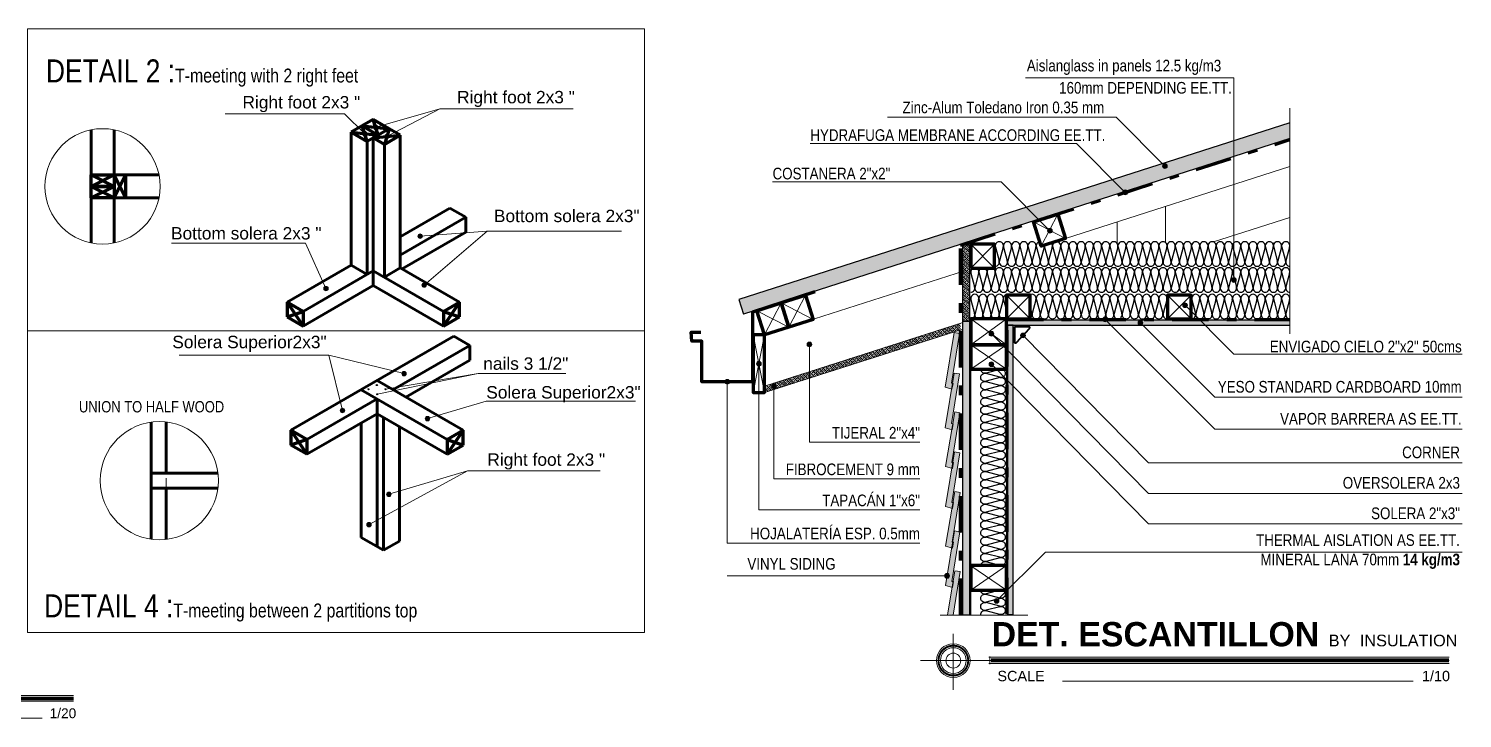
# Model space of a CAD drawing. Header units: millimetres. Extents: x 1119.4 to 1171.3, y 270.1 to 301.5.
# Drawn here: x 1147.65 to 1162.42, y 280.32 to 287.42 of the extents above; entities that cross this region are included whole.
import ezdxf

# ---------------------------------------------------------------- set-up
doc = ezdxf.new("R2010")
doc.units = ezdxf.units.MM
doc.linetypes.add('CONTINU', pattern=[0])
doc.linetypes.add('DASHDOT', pattern=[1, 0.5, -0.25, 0, -0.25])
for name, color, linetype, lineweight in [('005', 250, 'Continuous', 5), ('005_SOMBRAS', 178, 'Continuous', 5), ('01', 146, 'Continuous', 9), ('03', 116, 'Continuous', 30), ('04', 20, 'Continuous', 40), ('06', 192, 'Continuous', 60), ('08', 252, 'Continuous', 80), ('1 MARGEN', 254, 'Continuous', 100), ('AISLANTE', 169, 'Continuous', 30), ('cotas', 86, 'Continuous', 15), ('ejes', 252, 'DASHDOT', 15)]:
    doc.layers.add(name, color=color, linetype=linetype, lineweight=lineweight)
doc.layers.add('PANELES', color=2, linetype='Continuous')
doc.styles.add('FITO', font='arial.ttf')
doc.styles.get("Standard").update_dxf_attribs({"font": 'ARIALN.TTF'})
pattern_1 = [(135, (2091.129032095176, -462.9696109429195), (0.02245064030267288, 0.02245064030267288), []), (135, (2091.106581445176, -462.9696109429195), (0.02245064030267288, 0.02245064030267288), [0.015875, -0.007937499999999998])]

# ---------------------------------------------------------------- blocks, each defined once
blk = doc.blocks.new('FISO')
for p, q in [((0.009531999999999999, 0.777778), (0.157135, 0.222222)), ((0.323802, 0.777778), (0.176198, 0.222222)), ((0.342865, 0.777778), (0.490468, 0.222222)), ((0.657135, 0.777778), (0.509532, 0.222222)), ((0.676198, 0.777778), (0.823802, 0.222222)), ((0.990468, 0.777778), (0.842865, 0.222222))]:
    blk.add_line(p, q)
for centre, start, end in [((0.166667, 0.833333), 340.528779, 199.471221), ((0.5, 0.833333), 340.528779, 199.471221), ((0.833333, 0.833333), 340.528779, 199.471221), ((0, 0.166667), 270, 19.471559), ((0.333333, 0.166667), 160.528779, 19.471221), ((0.666667, 0.166667), 160.528779, 19.471221), ((1, 0.166667), 160.528779, 270)]:
    blk.add_arc(centre, 0.166667, start, end)
blk = doc.blocks.new('EEE')
at = {"layer": 'cotas'}
blk.add_hatch(color=256, dxfattribs=at).paths.add_polyline_path([(166.2320539311836, 152.8664235263889, 1), (166.2807477675955, 152.8664235263889, 1)])
blk.add_circle((166.2564008493896, 152.8664235263889), 0.0243469182059272, dxfattribs=at)

msp = doc.modelspace()

# ---------------------------------------------------------------- hatches: boundary and pattern name
at = {"layer": '005'}
h = msp.add_hatch(dxfattribs=at)
h.set_pattern_fill('ANSI33', color=256, scale=0.005, style=0)
h.set_pattern_definition(pattern_1)
h.paths.add_polyline_path([(1160.639332875639, 286.4472657275094), (1160.639332875639, 286.2836635633747), (1155.010051715512, 284.4778783342784), (1154.962467266721, 284.6262161525195)])
at = {"layer": '01'}
h = msp.add_hatch(dxfattribs=at)
h.set_pattern_fill('ANSI33', color=51, scale=0.005, style=0)
h.set_pattern_definition(pattern_1)
h.paths.add_polyline_path([(1157.337923869307, 284.4029756061843), (1157.270431643982, 284.4029756061843), (1157.270431643982, 285.1910961039383), (1157.337923869307, 285.1910961039383)])
h = msp.add_hatch(dxfattribs=at)
h.set_pattern_fill('ANSI33', color=51, scale=0.005, style=0)
h.set_pattern_definition(pattern_1)
h.paths.add_polyline_path([(1155.228676691189, 283.6683172069175), (1155.228676691189, 283.736576115471), (1157.246822184316, 284.3839655810154), (1157.246822184316, 284.3157066724621)])
h = msp.add_hatch(dxfattribs=at)
h.set_pattern_fill('ANSI33', color=51, scale=0.005, style=0)
h.set_pattern_definition([(135, (2081.353525863315, -462.9696109429195), (0.02245064030267288, 0.02245064030267288), []), (135, (2081.331075213315, -462.9696109429195), (0.02245064030267288, 0.02245064030267288), [0.015875, -0.007937499999999998])])
h.paths.add_polyline_path([(1157.337923869307, 281.378636262884), (1157.270431643982, 281.378636262884), (1157.270431643982, 284.4029756061843), (1157.337923869307, 284.4029756061843)])
h = msp.add_hatch(dxfattribs=at)
h.set_pattern_fill('ANSI33', color=51, scale=0.005, style=0)
h.set_pattern_definition(pattern_1)
h.paths.add_polyline_path([(1160.639332875639, 284.4175193158283), (1160.639332875639, 284.3629472344876), (1157.726355156743, 284.3629472344875), (1157.726355156743, 284.4175193158282)])
h = msp.add_hatch(dxfattribs=at)
h.set_pattern_fill('ANSI33', color=51, scale=0.005, style=0)
h.set_pattern_definition([(135, (2081.362176341286, -462.9768433906114), (0.02245064030267288, 0.02245064030267288), []), (135, (2081.339725691286, -462.9768433906114), (0.02245064030267288, 0.02245064030267288), [0.015875, -0.007937499999999998])])
h.paths.add_polyline_path([(1157.730703886683, 281.3846999012404), (1157.790379151167, 281.3846999012404), (1157.790379151167, 284.3629472344875), (1157.730703886683, 284.3629472344875)])
for points in [[(1157.181731697395, 284.2868161255921), (1157.235748880981, 284.2782935685605), (1157.153301607772, 283.7669396385206), (1157.170359648243, 283.7640987905201), (1157.158987621262, 283.7044408261517), (1157.087912375034, 283.7243268142747)], [(1157.182807068945, 283.86955200068), (1157.236824252531, 283.8610294436481), (1157.154376979322, 283.3496755136085), (1157.171435019793, 283.3468346656077), (1157.160062992812, 283.2871767012397), (1157.088987746584, 283.3070626893622)], [(1157.187449748324, 283.4705550507541), (1157.24146693191, 283.4620324937221), (1157.159019658701, 282.9506785636821), (1157.176077699172, 282.9478377156817), (1157.164705672191, 282.8881797513133), (1157.093630425963, 282.9080657394363)], [(1157.185863108029, 283.0586305922755), (1157.239880291615, 283.0501080352436), (1157.157433018407, 282.538754105204), (1157.174491058876, 282.5359132572032), (1157.163119031897, 282.476255292835), (1157.092043785669, 282.4961412809577)], [(1157.187628160275, 282.6503171769844), (1157.24164534386, 282.6417946199531), (1157.159198070652, 282.1304406899132), (1157.176256111123, 282.1275998419119), (1157.164884084142, 282.0679418775447), (1157.093808837914, 282.0878278656666)], [(1157.18585936109, 282.245640342116), (1157.239876544676, 282.2371177850841), (1157.157429271466, 281.725763855044), (1157.174487311938, 281.7229230070431), (1157.163115284957, 281.6632650426756), (1157.092040038729, 281.6831510307978)], [(1157.189350000778, 281.8340990073065), (1157.243367184364, 281.8255764502753), (1157.17130555039, 281.378636262884), (1157.113381968707, 281.378636262884)]]:
    msp.add_hatch(color=57, dxfattribs=at).paths.add_polyline_path(points)

# ---------------------------------------------------------------- linework, layer by layer
at = {"layer": '005_SOMBRAS'}
for p, q in [((1160.639332875639, 284.2729322559839), (1160.639332875639, 286.5983769314985)), ((1157.941306221311, 281.378636262884), (1157.037500102022, 281.378636262884))]:
    msp.add_line(p, q, dxfattribs=at)
for points in [[(1153.992644385217, 287.4157397900995), (1147.633800181847, 287.4157397900995), (1147.633800181847, 284.3065234937556), (1153.992644385217, 284.3065234937556)], [(1153.992644385217, 281.1973071974116), (1147.633800181847, 281.1973071974116), (1147.633800181847, 284.3065234937555), (1153.992644385217, 284.3065234937555)]]:
    msp.add_lwpolyline(points, close=True, dxfattribs=at)
at = {"layer": '01'}
for p, q in [((1160.639332875639, 285.9980366669521), (1158.328401767222, 285.2567261616966)), ((1158.248318698548, 285.5063738509485), (1158.077956739165, 285.1763873192221)), ((1159.360164501591, 285.2123304562328), (1159.360164501592, 285.5876994871814)), ((1157.997873670491, 285.4260350084742), (1158.328401767222, 285.2567261616965)), ((1158.859084865634, 285.2075773166372), (1158.859084865634, 285.4269609879885)), ((1160.639332875639, 285.4722298765237), (1159.852924767299, 285.2199624722691)), ((1160.487570922844, 285.2140637255545), (1160.46094918601, 285.2073642462064)), ((1157.28741889553, 284.9227951605662), (1155.228676691189, 284.2623829058985)), ((1157.392685516684, 284.9515094831292), (1157.337923869307, 284.9377284692173)), ((1155.649483678629, 284.6727082800945), (1155.479121719247, 284.3427217483682)), ((1155.148593622515, 284.512030595151), (1155.479121719246, 284.3427217483729)), ((1155.399038650572, 284.5923694376249), (1155.228676691189, 284.2623829058986)), ((1155.399038650573, 284.5923694376206), (1155.729566747303, 284.4230605908425)), ((1157.270431643982, 284.3915391258997), (1155.228676691189, 283.736576115471)), ((1157.270431643982, 284.3232802173464), (1155.228676691189, 283.6683172069174)), ((1157.722053408711, 284.4282550676202), (1157.35166329039, 284.1618706238652)), ((1157.722053408711, 284.1618706238652), (1157.35166329039, 284.4282550676202)), ((1157.722053408711, 284.1618706238652), (1157.351663290389, 283.9096304857878)), ((1157.722053408711, 283.9096304857878), (1157.35166329039, 284.1618706238652)), ((1157.35166329039, 283.9096304857878), (1157.35166329039, 281.8879427041683)), ((1157.722053408711, 283.9096304857878), (1157.722053408711, 281.8879427041683)), ((1157.722053408711, 281.8879427041683), (1157.35166329039, 281.6357025660909)), ((1157.722053408711, 281.6357025660909), (1157.351663290389, 281.8864492025572)), ((1157.35166329039, 281.6357025660909), (1157.35166329039, 281.378636262884)), ((1157.722053408711, 281.6357025660909), (1157.722053408711, 281.3919323489324))]:
    msp.add_line(p, q, dxfattribs=at)
at = {"layer": '01', "color": 57}
for points in [[(1157.181731697395, 284.2868161255921), (1157.235748880981, 284.2782935685605), (1157.153301607772, 283.7669396385206), (1157.170359648243, 283.7640987905201), (1157.158987621262, 283.7044408261517), (1157.087912375034, 283.7243268142747)], [(1157.182807068945, 283.86955200068), (1157.236824252531, 283.8610294436481), (1157.154376979322, 283.3496755136085), (1157.171435019793, 283.3468346656077), (1157.160062992812, 283.2871767012397), (1157.088987746584, 283.3070626893622)], [(1157.187449748324, 283.4705550507541), (1157.24146693191, 283.4620324937221), (1157.159019658701, 282.9506785636821), (1157.176077699172, 282.9478377156817), (1157.164705672191, 282.8881797513133), (1157.093630425963, 282.9080657394363)], [(1157.185863108029, 283.0586305922755), (1157.239880291615, 283.0501080352436), (1157.157433018407, 282.538754105204), (1157.174491058876, 282.5359132572032), (1157.163119031897, 282.476255292835), (1157.092043785669, 282.4961412809577)], [(1157.187628160275, 282.6503171769844), (1157.24164534386, 282.6417946199531), (1157.159198070652, 282.1304406899132), (1157.176256111123, 282.1275998419119), (1157.164884084142, 282.0679418775447), (1157.093808837914, 282.0878278656666)], [(1157.18585936109, 282.245640342116), (1157.239876544676, 282.2371177850841), (1157.157429271466, 281.725763855044), (1157.174487311938, 281.7229230070431), (1157.163115284957, 281.6632650426756), (1157.092040038729, 281.6831510307978)]]:
    msp.add_lwpolyline(points, close=True, dxfattribs=at)
msp.add_lwpolyline([(1157.113381968707, 281.378636262884), (1157.189350000778, 281.8340990073064), (1157.243367184365, 281.8255764502753), (1157.17130555039, 281.378636262884)], dxfattribs=at)
at = {"layer": '03'}
for p, q in [((1160.639332875639, 286.4472657275094), (1154.962467266721, 284.6262161525196)), ((1160.639332875639, 286.2836635633747), (1155.010051715512, 284.4778783342783)), ((1154.962467266721, 284.6262161525196), (1155.010051715512, 284.4778783342785)), ((1157.722053408711, 284.4175193158283), (1160.639332875639, 284.4175193158283)), ((1157.722053408711, 284.3629472344875), (1160.639332875639, 284.3629472344875)), ((1157.801965861585, 284.3470521064293), (1157.801965861585, 284.1823937219917))]:
    msp.add_line(p, q, dxfattribs=at)
for points in [[(1157.337923869307, 284.4029756061843), (1157.270431643982, 284.4029756061843), (1157.270431643982, 285.1910961039383), (1157.337923869307, 285.1910961039383)], [(1157.337923869307, 281.378636262884), (1157.270431643982, 281.378636262884), (1157.270431643982, 284.4029756061843), (1157.337923869307, 284.4029756061843)], [(1157.730703886683, 281.3846999012404), (1157.790379151167, 281.3846999012404), (1157.790379151167, 284.3629472344875), (1157.730703886683, 284.3629472344875)]]:
    msp.add_lwpolyline(points, close=True, dxfattribs=at)
at = {"layer": '04'}
for p, q in [((1157.961040388336, 284.3470521064293), (1157.801965861585, 284.3470521064293)), ((1157.961040388336, 284.3470521064293), (1157.801965861585, 284.3470521064293)), ((1157.801965861585, 284.3470521064293), (1157.801965861585, 284.1823937219917)), ((1157.820608462688, 284.1823937219917), (1157.961040388336, 284.3327682750643)), ((1157.820608462688, 284.1823937219917), (1157.961040388336, 284.3327682750643)), ((1157.961040388336, 284.3327682750643), (1157.961040388336, 284.3470521064293)), ((1157.961040388336, 284.3327682750643), (1157.961040388336, 284.3470521064293)), ((1157.801965861585, 284.1823937219917), (1157.820608462688, 284.1823937219917)), ((1157.801965861585, 284.1823937219917), (1157.820608462688, 284.1823937219917))]:
    msp.add_line(p, q, dxfattribs=at)
at = {"layer": '06'}
for p, q in [((1150.969445525391, 286.3492348743296), (1150.969445525391, 284.9812348743295)), ((1151.13399035211, 286.2542348743296), (1151.13399035211, 284.8862348743297)), ((1151.197445525391, 284.9228707357047), (1151.197445525391, 286.290870735705)), ((1151.311445525391, 284.8570528050172), (1151.311445525391, 286.2250528050171)), ((1151.475990352111, 286.3200528050172), (1151.475990352111, 284.9520528050171)), ((1151.475990352111, 285.2736886663925), (1151.987260693643, 285.5688707357049)), ((1152.151805520362, 285.4738707357049), (1151.987260693643, 285.5688707357049)), ((1151.475990352111, 285.0836886663925), (1152.151805520362, 285.4738707357049)), ((1152.151805520362, 285.3218707357046), (1152.151805520362, 285.4738707357049)), ((1151.493626213486, 284.9418707357047), (1152.151805520362, 285.3218707357047)), ((1150.969445525391, 284.9812348743295), (1150.308903461108, 284.5998707357048)), ((1150.473448287828, 284.5048707357049), (1151.197445525391, 284.9228707357047)), ((1151.13399035211, 284.8862348743297), (1150.969445525391, 284.9812348743295)), ((1151.197445525391, 284.9228707357047), (1151.921442762955, 284.5048707357049)), ((1151.197445525391, 284.9228707357047), (1151.197445525391, 284.7708707357049)), ((1151.311445525391, 284.8570528050172), (1151.47599035211, 284.9520528050171)), ((1152.085987589674, 284.5998707357048), (1151.475990352111, 284.9520528050171)), ((1150.473448287828, 284.3528707357048), (1151.197445525391, 284.7708707357049)), ((1151.921442762955, 284.3528707357047), (1151.197445525391, 284.7708707357049)), ((1152.025771060838, 284.2495854246852), (1150.347413828304, 283.2805854246851)), ((1151.400500719305, 283.6985854246851), (1152.190315887557, 284.1545854246852)), ((1152.190315887557, 284.1545854246852), (1152.025771060838, 284.2495854246852)), ((1152.190315887557, 284.0025854246852), (1152.190315887557, 284.1545854246852)), ((1151.532136580681, 283.6225854246852), (1152.190315887557, 284.0025854246852)), ((1152.124497956869, 283.2805854246851), (1151.235955892586, 283.7935854246851)), ((1150.511958655023, 283.1855854246851), (1151.235955892587, 283.603585424685)), ((1151.071411065867, 283.6985854246851), (1151.95995313015, 283.1855854246851)), ((1151.235955892587, 282.0835854246851), (1151.235955892587, 283.603585424685)), ((1150.511958655023, 283.0335854246851), (1151.235955892587, 283.4515854246852)), ((1151.95995313015, 283.0335854246851), (1151.235955892587, 283.4515854246852)), ((1151.071411065867, 283.3565854246852), (1151.071411065867, 282.1785854246851)), ((1151.301773823274, 282.0455854246851), (1151.301773823274, 283.4135854246852)), ((1151.466318649993, 283.3185854246851), (1151.466318649993, 282.1405854246851)), ((1151.301773823274, 282.0455854246851), (1151.071411065867, 282.1785854246851)), ((1151.301773823274, 282.0455854246851), (1151.466318649993, 282.1405854246851))]:
    msp.add_line(p, q, dxfattribs=at)
for points in [[(1148.289741951109, 285.2106536636376), (1148.289741951109, 286.3741612914596)], [(1148.527241951109, 286.3741612914596), (1148.527241951109, 285.2106536636376)], [(1148.99024576502, 285.9111574775487), (1148.527241951109, 285.9111574775487), (1148.527241951109, 285.6736574775487), (1148.99024576502, 285.6736574775487)], [(1148.910142507161, 283.3649431652658), (1148.910142507161, 282.8383129799174), (1149.062142507161, 282.8383129799175), (1149.062142507161, 283.3666523694642)], [(1149.596452096497, 282.8383129799175), (1148.910142507161, 282.8383129799174), (1148.910142507161, 282.6863129799174), (1149.596452096497, 282.6863129799174)], [(1149.062142507161, 282.1579735903699), (1149.062142507161, 282.6863129799174), (1148.910142507161, 282.6863129799174), (1148.910142507161, 282.1596827945683)]]:
    msp.add_lwpolyline(points, dxfattribs=at)
at = {"layer": '08', "linetype": 'ByBlock'}
for p, q in [((1151.083445525391, 286.4150528050172), (1150.969445525392, 286.3492348743296)), ((1151.197445525391, 286.4808707357048), (1151.083445525391, 286.4150528050172)), ((1151.083445525391, 286.4150528050172), (1151.24799035211, 286.3200528050172)), ((1151.083445525391, 286.4150528050172), (1151.36199035211, 286.3858707357048)), ((1151.13399035211, 286.2542348743296), (1151.083445525392, 286.4150528050172)), ((1151.36199035211, 286.3858707357048), (1151.13399035211, 286.2542348743297)), ((1151.36199035211, 286.3858707357048), (1151.197445525391, 286.4808707357048)), ((1151.24799035211, 286.3200528050172), (1151.197445525391, 286.4808707357048)), ((1151.36199035211, 286.3858707357048), (1151.311445525391, 286.2250528050171)), ((1151.475990352111, 286.3200528050172), (1151.36199035211, 286.3858707357048)), ((1150.969445525392, 286.3492348743296), (1151.24799035211, 286.3200528050172)), ((1150.969445525391, 286.3492348743296), (1151.13399035211, 286.2542348743296)), ((1151.197445525391, 286.290870735705), (1151.475990352111, 286.3200528050172)), ((1151.311445525391, 286.2250528050171), (1151.197445525391, 286.290870735705)), ((1151.311445525391, 286.2250528050171), (1151.475990352111, 286.3200528050172)), ((1148.527241951109, 285.7924074775487), (1148.289741951109, 285.9111574775487)), ((1148.289741951109, 285.7924074775487), (1148.527241951109, 285.9111574775487)), ((1148.289741951109, 285.6736574775489), (1148.527241951109, 285.7924074775489)), ((1148.527241951109, 285.6736574775489), (1148.289741951109, 285.7924074775489)), ((1148.527241951109, 285.9111574775487), (1148.527241951109, 285.6736574775487)), ((1148.527241951109, 285.9111574775487), (1148.645991951109, 285.6736574775487)), ((1148.645991951109, 285.9111574775487), (1148.527241951109, 285.6736574775487)), ((1148.645991951109, 285.9111574775487), (1148.645991951109, 285.6736574775487)), ((1150.473448287828, 284.5048707357049), (1150.308903461108, 284.5998707357048)), ((1150.308903461108, 284.5998707357048), (1150.473448287828, 284.3528707357048)), ((1150.308903461108, 284.5998707357048), (1150.308903461108, 284.4478707357047)), ((1151.921442762955, 284.5048707357049), (1152.085987589674, 284.5998707357048)), ((1152.085987589674, 284.5998707357048), (1151.921442762955, 284.3528707357047)), ((1152.085987589674, 284.4478707357047), (1152.085987589674, 284.5998707357047)), ((1150.308903461108, 284.4478707357047), (1150.473448287828, 284.5048707357049)), ((1150.473448287828, 284.5048707357049), (1150.473448287828, 284.3528707357048)), ((1151.921442762955, 284.5048707357049), (1151.921442762955, 284.3528707357046)), ((1151.921442762955, 284.5048707357049), (1152.085987589674, 284.4478707357047)), ((1150.308903461108, 284.4478707357047), (1150.473448287828, 284.3528707357048)), ((1151.921442762955, 284.3528707357047), (1152.085987589674, 284.4478707357047)), ((1150.511958655023, 283.1855854246851), (1150.347413828304, 283.2805854246851)), ((1150.347413828304, 283.2805854246851), (1150.511958655023, 283.0335854246851)), ((1150.347413828304, 283.2805854246851), (1150.347413828304, 283.1285854246851)), ((1151.95995313015, 283.1855854246851), (1152.124497956869, 283.2805854246851)), ((1152.124497956869, 283.2805854246851), (1151.95995313015, 283.0335854246851)), ((1152.124497956869, 283.1285854246851), (1152.124497956869, 283.2805854246851)), ((1150.511958655023, 283.1855854246851), (1150.347413828304, 283.1285854246851)), ((1150.511958655023, 283.0335854246851), (1150.347413828304, 283.1285854246851)), ((1150.511958655023, 283.1855854246851), (1150.511958655023, 283.0335854246851)), ((1151.95995313015, 283.1855854246851), (1151.95995313015, 283.0335854246851)), ((1151.95995313015, 283.1855854246851), (1152.124497956869, 283.1285854246851)), ((1151.95995313015, 283.0335854246851), (1152.124497956869, 283.1285854246851))]:
    msp.add_line(p, q, dxfattribs=at)
for points in [[(1148.527241951109, 285.7924074775487), (1148.289741951109, 285.7924074775487), (1148.289741951109, 285.9111574775487), (1148.527241951109, 285.9111574775487)], [(1148.527241951109, 285.6736574775489), (1148.289741951109, 285.6736574775489), (1148.289741951109, 285.7924074775489), (1148.527241951109, 285.7924074775489)]]:
    msp.add_lwpolyline(points, close=True, dxfattribs=at)
at = {"layer": '08'}
for points in [[(1158.248318698548, 285.506373850949), (1158.328401767222, 285.2567261616961), (1158.077956739165, 285.1763873192223), (1157.997873670491, 285.4260350084747)], [(1157.35166329039, 284.9515094831292), (1157.596579453069, 284.9515094831292), (1157.596579453069, 285.1957383281789), (1157.35166329039, 285.1957383281789)], [(1155.649483678629, 284.6727082800948), (1155.729566747303, 284.4230605908425), (1155.479121719247, 284.3427217483682), (1155.399038650572, 284.5923694376208)], [(1157.720530784031, 284.4282550676202), (1157.96544694671, 284.4282550676202), (1157.96544694671, 284.6724839126701), (1157.720530784031, 284.6724839126701)], [(1159.377538418196, 284.4282550676202), (1159.622454580876, 284.4282550676202), (1159.622454580876, 284.6724839126701), (1159.377538418196, 284.6724839126701)], [(1155.399038650572, 284.5923694376252), (1155.479121719246, 284.3427217483729), (1155.228676691189, 284.2623829058986), (1155.148593622515, 284.5120305951514)], [(1157.722053408711, 284.4282550676202), (1157.35166329039, 284.4282550676202), (1157.35166329039, 284.1618706238652), (1157.722053408711, 284.1618706238652)], [(1155.228676691189, 284.2623829058984), (1155.110383755993, 284.2623829058984), (1155.110383755992, 283.6683172069174), (1155.228676691189, 283.6683172069174)], [(1157.722053408711, 284.1618706238652), (1157.35166329039, 284.1618706238652), (1157.35166329039, 283.9096304857878), (1157.722053408711, 283.9096304857878)], [(1157.722053408711, 281.8879427041683), (1157.35166329039, 281.8879427041683), (1157.35166329039, 281.6357025660909), (1157.722053408711, 281.6357025660909)]]:
    msp.add_lwpolyline(points, close=True, dxfattribs=at)
at = {"layer": '1 MARGEN', "linetype": 'DASHDOT', "ltscale": 0.75}
for p, q in [((1157.246822184316, 285.1876073867538), (1160.639332875639, 286.2738039405905)), ((1157.246822184316, 281.378636262884), (1157.246822184316, 285.1876073867538))]:
    msp.add_line(p, q, dxfattribs=at)
at = {"layer": '1 MARGEN'}
for p, q in [((1155.106725828127, 284.4989985461582), (1155.749825650706, 284.7109866534681)), ((1155.106725828127, 283.7808427097585), (1155.106725828127, 284.4989985461584))]:
    msp.add_line(p, q, dxfattribs=at)
at = {"layer": '1 MARGEN', "linetype": 'DASHDOT', "ltscale": 0.75}
msp.add_lwpolyline([(1157.726355156743, 281.3865643179269), (1157.726355156743, 284.4228870366148), (1160.639332875639, 284.4228870366148)], dxfattribs=at)
at = {"layer": '1 MARGEN'}
msp.add_lwpolyline([(1155.106725828127, 283.7808427097585), (1154.58126346926, 283.7808427097585), (1154.58126346926, 284.1979780990488), (1154.478791941027, 284.1979780990488), (1154.472811930862, 284.2913847460881), (1154.570157262752, 284.2913847460881)], dxfattribs=at)
at = {"layer": 'AISLANTE', "linetype": 'CONTINU'}
for p, q in [((1157.859869231696, 285.1663117326087), (1157.897197685065, 285.0258129199853)), ((1157.939347379431, 285.1663117326087), (1157.902018673165, 285.0258129199853)), ((1157.944168367532, 285.1663117326087), (1157.9814968209, 285.0258129199853)), ((1158.023646515267, 285.1663117326087), (1157.986318061898, 285.0258129199853)), ((1158.028467503367, 285.1663117326087), (1158.065796209633, 285.0258129199853)), ((1158.107945651102, 285.1663117326087), (1158.070617197734, 285.0258129199853)), ((1158.1127668921, 285.1663117326087), (1158.150095345469, 285.0258129199853)), ((1158.192245039835, 285.1663117326087), (1158.154916333569, 285.0258129199853)), ((1158.197066027935, 285.1663117326087), (1158.234394481304, 285.0258129199853)), ((1158.27654417567, 285.1663117326087), (1158.239215722302, 285.0258129199853)), ((1158.281365163771, 285.1663117326087), (1158.318693870037, 285.0258129199853)), ((1158.360843311506, 285.1663117326087), (1158.323514858137, 285.0258129199853)), ((1157.606971571292, 284.6249533041338), (1157.644300024661, 284.4844544915103)), ((1157.686449719027, 284.6249533041338), (1157.649121012761, 284.4844544915103)), ((1157.691270707128, 284.6249533041338), (1157.720530784031, 284.5148226747826)), ((1158.023646515267, 284.6249533041338), (1157.986318061898, 284.4844544915103)), ((1158.028467503367, 284.6249533041338), (1158.065796209633, 284.4844544915103)), ((1158.107945651102, 284.6249533041338), (1158.070617197734, 284.4844544915103)), ((1157.96544694671, 284.5448638592424), (1157.9814968209, 284.4844544915103))]:
    msp.add_line(p, q, dxfattribs=at)
for centre, start, end in [((1157.899608305564, 285.1803614621323), 340.5287790000044, 199.4712209999956), ((1157.983907441399, 285.1803614621323), 340.5287790000044, 199.4712209999956), ((1158.068206577235, 285.1803614621323), 96.74704089849266, 199.4712209999956), ((1158.152505965968, 285.1803614621323), 340.5287790000044, 44.55913983574109), ((1158.236805101803, 285.1803614621323), 340.5287790000044, 199.4712209999956), ((1158.321104237638, 285.1803614621323), 340.5287790000044, 199.4712209999956), ((1158.068206577235, 285.1803614621323), 340.5287790000044, 8.553090591526072), ((1158.152505965968, 285.1803614621323), 171.0117146760834, 199.4712209999956), ((1157.857458611197, 285.0117631904615), 270, 19.47155899999461), ((1157.941757747033, 285.0117631904615), 160.5287790000044, 19.47122099999565), ((1158.026057135766, 285.0117631904615), 160.5287790000044, 19.47122099999565), ((1158.110356271601, 285.0117631904615), 160.5287790000044, 270), ((1158.110356271601, 285.0117631904615), 270, 19.47155899999461), ((1158.194655407436, 285.0117631904615), 160.5287790000044, 19.47122099999565), ((1158.278954796169, 285.0117631904615), 160.5287790000044, 19.47122099999565), ((1158.363253932005, 285.0117631904615), 160.5287790000044, 270), ((1157.64671064516, 284.6390030336575), 340.5287790000044, 199.4712209999956), ((1157.731009780995, 284.6390030336575), 52.59226944917967, 199.4712209999956), ((1157.983907441399, 284.6390030336575), 340.5287790000044, 127.4077305508203), ((1158.068206577235, 284.6390030336575), 340.5287790000044, 199.4712209999956), ((1157.604560950793, 284.4704047619867), 270, 19.47155899999461), ((1157.688860086629, 284.4704047619867), 160.5287790000044, 318.7105952650801), ((1157.941757747033, 284.4704047619867), 304.1959850789281, 19.47122099999565), ((1158.026057135766, 284.4704047619867), 160.5287790000044, 19.47122099999565), ((1158.110356271601, 284.4704047619867), 160.5287790000044, 270)]:
    msp.add_arc(centre, 0.04214969436650888, start, end, dxfattribs=at)
at = {"layer": 'cotas'}
for p, q in [((1160.062746091386, 286.9084219281485), (1157.915111050602, 286.9084219281485)), ((1160.062746091386, 284.827703672196), (1160.062746091386, 286.9084219281485)), ((1150.899247807809, 286.5393807749899), (1149.672121071374, 286.5393807749899)), ((1150.899247807809, 286.5393807749899), (1151.108717938751, 286.3346438396733)), ((1151.883236118236, 286.5920755037104), (1151.222717938751, 286.4004617703611)), ((1151.883236118236, 286.5920755037104), (1151.336717938751, 286.305461770361)), ((1151.883236118236, 286.5920755037104), (1153.256358420196, 286.5920755037104)), ((1150.500226603015, 285.208460289669), (1149.120299613659, 285.208460289669)), ((1150.500226603015, 285.208460289669), (1150.709696733957, 284.7407055403099)), ((1152.369510432678, 285.3303228597037), (1151.679889441224, 285.2787797010486)), ((1152.369510432678, 285.3303228597037), (1151.722350144154, 284.775961770361)), ((1152.362723069966, 285.3303228597037), (1153.755502444428, 285.3303228597037)), ((1157.596579453069, 285.1957383281789), (1157.35166329039, 284.9515094831292)), ((1157.596579453069, 284.9515094831292), (1157.35166329039, 285.1957383281789)), ((1157.96544694671, 284.6724839126701), (1157.720530784031, 284.4282550676202)), ((1157.96544694671, 284.4282550676202), (1157.720530784031, 284.6724839126701)), ((1159.622454580876, 284.6724839126701), (1159.377538418196, 284.4282550676202)), ((1159.622454580876, 284.4282550676202), (1159.377538418196, 284.6724839126701)), ((1159.559833020219, 284.568395423701), (1160.062746091386, 284.0654823525333)), ((1155.228676691189, 283.6683172069174), (1155.110383755993, 284.2623829058984)), ((1155.228676691188, 284.2623829058984), (1155.110383755992, 283.6683172069174)), ((1155.690360004075, 284.1645078167653), (1155.690360004075, 283.1572540162528)), ((1157.565393678174, 284.2745402473611), (1159.184251228565, 282.6316941859763)), ((1157.890824425512, 284.257580998528), (1159.184251228565, 282.944987973544)), ((1149.196716977563, 284.0528184024724), (1150.737901134772, 284.0528184024724)), ((1150.737901134772, 284.0528184024724), (1151.514557370944, 283.8643462336667)), ((1150.737901134772, 284.0528184024724), (1150.87965114929, 283.4841270047113)), ((1160.062746091386, 284.0654823525333), (1162.416298185951, 284.0654823525333)), ((1152.278559843266, 283.8653144072958), (1151.237859409128, 283.6519776497407)), ((1152.278559843266, 283.8653144072958), (1151.322694620364, 283.7034540162651)), ((1152.278559843266, 283.8653144072958), (1153.179313751514, 283.8653144072959)), ((1155.169530223591, 283.9653500564079), (1155.169530223591, 282.461073901255)), ((1157.565393678174, 283.9604166463242), (1159.184251228565, 282.3175705849393)), ((1154.843994648694, 283.7808427097585), (1154.843994648694, 282.119963038159)), ((1155.324906742376, 283.7331557397667), (1155.324906742376, 282.780722489702)), ((1152.358932494538, 283.5806343736078), (1151.756187908989, 283.4008810425808)), ((1152.358932494538, 283.5806343736078), (1153.900116651747, 283.5806343736078)), ((1155.690360004075, 283.1572540162527), (1156.828960120118, 283.1572540162528)), ((1152.167784776445, 282.8629837090318), (1151.153618123397, 282.3099046991764)), ((1152.167784776445, 282.8629837090318), (1151.358321540582, 282.6215817678471)), ((1152.167784776445, 282.8629837090318), (1153.53454794858, 282.8629837090318)), ((1159.184251228565, 282.944987973544), (1162.416298185951, 282.944987973544)), ((1155.324906742376, 282.780722489702), (1156.828960120118, 282.780722489702)), ((1159.184251228565, 282.6316941859763), (1162.416298185951, 282.6316941859763)), ((1155.169530223591, 282.4610739012549), (1156.828960120118, 282.461073901255)), ((1159.184251228565, 282.3175705849393), (1162.416298185951, 282.3175705849393)), ((1154.843994648694, 282.119963038159), (1156.828960120118, 282.119963038159)), ((1154.843994648694, 281.7823652652298), (1157.108588286057, 281.7823652652299))]:
    msp.add_line(p, q, dxfattribs=at)
at = {"layer": 'cotas', "color": 251, "linetype": 'Continuous'}
for p, q in [((1157.172843377451, 280.6084670633481), (1157.172843377451, 281.1862784008486)), ((1156.833863205772, 280.909874474914), (1162.279537607648, 280.909874474914)), ((1157.537312245675, 280.9443862706381), (1162.279537607648, 280.9443862706381)), ((1157.548367094717, 280.8727080910966), (1157.548367094717, 280.9532910020744)), ((1157.537312245675, 280.880538421744), (1162.279537607648, 280.880538421744)), ((1158.297439285743, 280.6977083562841), (1161.90957701563, 280.6977083562842)), ((1141.273103793303, 280.5184785534951), (1148.110538299696, 280.5184785534954)), ((1141.941380381211, 280.5512647594331), (1148.110538299696, 280.5512647594331)), ((1141.941380381211, 280.4906093029837), (1148.110538299696, 280.4906093029837)), ((1142.663501069276, 280.3169207407969), (1147.787443008193, 280.3169207407969))]:
    msp.add_line(p, q, dxfattribs=at)
at = {"layer": 'cotas'}
for points in [[(1159.352225733784, 286.0004834980536), (1158.849312662616, 286.5033965692213), (1156.495760568052, 286.5033965692213)], [(1158.943077529977, 285.7307056636722), (1158.440164458809, 286.2336187348399), (1155.698480219327, 286.2336187348399)], [(1158.167740662999, 285.335020129881), (1157.664827591831, 285.8379332010487), (1155.311275497266, 285.8379332010487)], [(1158.735331045344, 284.4228870366148), (1159.866884423631, 283.2912986862454), (1162.416298185951, 283.2912986862454)], [(1159.099579313994, 284.3878888939059), (1159.866884423631, 283.6205600697381), (1162.416298185951, 283.6205600697381)], [(1157.618333580721, 281.5246742679518), (1158.121246651889, 282.0275873391195), (1162.416298185951, 282.0275873391195)]]:
    msp.add_lwpolyline(points, dxfattribs=at)
at = {"layer": 'cotas', "const_width": 0.01995245239680001}
msp.add_lwpolyline([(1157.172843377451, 281.0631093084597, 1760.380359204241), (1157.173191562881, 281.0631089146311, 1760.380359204241)], format="xyb", dxfattribs=at)
at = {"layer": 'cotas'}
for points, const_width in [([(1157.560338566169, 280.9124623470547), (1162.279537607648, 280.9124623470547)], 0.03990490479360001), ([(1141.96325538568, 280.5209370320288), (1148.110538299696, 280.5209370320288)], 0.03790965955392181)]:
    msp.add_lwpolyline(points, dxfattribs=dict(at, const_width=const_width))
at = {"layer": 'cotas', "linetype": 'Continuous'}
for centre, radius in [((1148.408491951109, 285.7924074775487), 0.5937500000000284), ((1148.992928551453, 282.7623129799172), 0.6082899550568277)]:
    msp.add_circle(centre, radius, dxfattribs=at)
at = {"layer": 'cotas', "color": 251, "linetype": 'Continuous'}
for radius in [0.1736661456617472, 0.1328035231531009, 0.07661741720371204]:
    msp.add_circle((1157.172843377451, 280.909874474914), radius, dxfattribs=at)
at = {"layer": 'ejes', "ltscale": 0.05}
msp.add_line((1149.062142507161, 282.6863129799174), (1149.062142507161, 282.8383129799174), dxfattribs=at)
at = {"layer": 'PANELES'}
for centre in [(1151.234052376045, 283.7469776497406), (1151.147506014508, 283.7034636067977), (1151.237859409128, 283.6519776497407), (1151.322694620364, 283.7034540162651)]:
    msp.add_circle(centre, 0.005390152508832403, dxfattribs=at)

# ---------------------------------------------------------------- block references
at = {"layer": 'AISLANTE', "linetype": 'CONTINU', "extrusion": (0, 0, -1), "xscale": -0.2528976604037325, "yscale": 0.2528976604037325, "zscale": -0.2528976604037325}
for p in [(-1157.604560950793, 284.9696134960951), (-1158.363253932005, 284.9696134960951), (-1158.616151592409, 284.9696134960951), (-1158.869049252813, 284.9696134960951), (-1159.121946913216, 284.9696134960951), (-1159.37484457362, 284.9696134960951), (-1159.627742234024, 284.9696134960951), (-1159.880639894428, 284.9696134960951), (-1160.133537554831, 284.9696134960951), (-1160.386435215235, 284.9696134960951), (-1157.35166329039, 284.7021763115369), (-1157.604560950793, 284.7021763115369), (-1157.857458611197, 284.7021763115369), (-1158.110356271601, 284.7021763115369), (-1158.363253932005, 284.7021763115369), (-1158.616151592409, 284.7021763115369), (-1158.869049252813, 284.7021763115369), (-1159.121946913216, 284.7021763115369), (-1159.37484457362, 284.7021763115369), (-1159.627742234024, 284.7021763115369), (-1159.880639894428, 284.7021763115369), (-1160.133537554831, 284.7021763115369), (-1160.386435215235, 284.7021763115369), (-1157.35166329039, 284.4282550676202), (-1158.110356271601, 284.4282550676202), (-1158.363253932005, 284.4282550676202), (-1158.616151592409, 284.4282550676202), (-1158.869049252813, 284.4282550676202), (-1159.121946913216, 284.4282550676202), (-1159.627742234024, 284.4282550676202), (-1159.880639894428, 284.4282550676202), (-1160.133537554831, 284.4282550676202), (-1160.386435215235, 284.4282550676202)]:
    msp.add_blockref('FISO', p, dxfattribs=at)
at = {"layer": 'AISLANTE', "linetype": 'CONTINU', "xscale": -0.2528976604038462, "yscale": 0.2528976604038462, "zscale": 0.2528976604037886, "rotation": 270}
for p in [(1157.454832394791, 283.6567328253838), (1157.454832394791, 283.4038351649803), (1157.454832394791, 283.1509375045763), (1157.454832394791, 282.8980398441725), (1157.454832394791, 282.6451421837688), (1157.454832394791, 282.392244523365), (1157.454832394791, 282.1393468629612), (1157.454832394791, 281.8864492025572), (1157.454832394791, 281.3828049056871)]:
    msp.add_blockref('FISO', p, dxfattribs=at)
at = {"layer": 'cotas', "xscale": 0.9500000000000455, "yscale": 0.9500000000000455, "zscale": 0.9500000000000455}
for p in [(993.2791371318233, 141.1773594202846), (993.1651371318234, 141.1115414895969), (993.3931371318234, 141.0823594202846), (993.7363086342962, 140.0556773509722), (992.7661159270297, 139.5176031902334), (993.7787693372263, 139.5528594202845), (993.570976564016, 138.6412438835902), (992.9360703423622, 138.2610246546348), (993.8126071020607, 138.1777786925043), (993.4147407336545, 137.3984794177706), (993.2100373164691, 137.0868023490999)]:
    msp.add_blockref('EEE', p, dxfattribs=at)
at = {"layer": 'cotas', "xscale": -1}
for p in [(1325.608626583174, 133.1340599716647), (1325.199478379367, 132.8642821372833), (1324.424141512388, 132.468596603492)]:
    msp.add_blockref('EEE', p, dxfattribs=at)
at = {"layer": 'cotas', "xscale": -1, "rotation": 180}
for p in [(993.8063452419967, 437.6941271985849), (993.303432170829, 437.4348189500899), (992.4789301959545, 437.2893105630038), (992.8431784646045, 437.2543124202949), (989.4339591546855, 437.0309313431541), (991.3089928287848, 437.1409637737501), (991.6344235761223, 437.1240045249169), (988.9131293742014, 436.8317735827969), (991.3089928287848, 436.8268401727132), (988.5875937993039, 436.6472662361475), (989.0685058929862, 436.5995792661556), (990.8521874366675, 434.6487887916186)]:
    msp.add_blockref('EEE', p, dxfattribs=at)
at = {"layer": 'cotas'}
msp.add_blockref('EEE', (991.3619327313315, 128.6582507415628), dxfattribs=at)

# ---------------------------------------------------------------- texts
at = {"layer": 'cotas', "color": 96}
for s, height, p in [('Aislanglass in panels 12.5 kg/m3 ', 0.1199999999999999, (1157.930175635366, 286.9757449259324)), ('Zinc-Alum Toledano Iron 0.35 mm ', 0.12, (1156.64914091492, 286.5452844837375))]:
    msp.add_text(s, height=height, dxfattribs=at).set_placement(p)
at = {"layer": 'cotas', "style": 'FITO'}
for s, height, p in [('SCALE', 0.1064130794496, (1157.626883862218, 280.6977083562841)), ('1/10', 0.1064130794496, (1162.000187805153, 280.6977083562841)), ('1/20', 0.1010924254771249, (1147.862828477772, 280.3169407828773))]:
    msp.add_text(s, height=height, dxfattribs=at).set_placement(p)
at = {"layer": 'cotas', "attachment_point": 1}
for s, insert, char_height, width in [('DETAIL 2 :{\\H0.6x;T-meeting with 2 right feet}', (1147.825056272869, 287.0993620284954), 0.2375000000000114, 5.500020518019247), ('UNION TO HALF WOOD', (1148.165315397953, 283.5816664100171), 0.1163750000000056, 2.695010053829431), ('DETAIL 4 :{\\H0.6x;T-meeting between 2 partitions top}', (1147.806626789791, 281.5920906981814), 0.2375000000000114, 5.500020518019247), ('{\\fArial|b1|i0|c0|p34;DET. ESCANTILLON \\fArial|b0|i0|c0|p34;\\H0.48x;BY\\H2.083x; \\H0.48x;INSULATION}', (1157.56720526764, 281.3065787927144), 0.25, 12.77361631909378)]:
    msp.add_mtext(s, dxfattribs=dict(at, insert=insert, char_height=char_height, width=width))
at = {"layer": 'cotas', "color": 96}
for s, insert, char_height, attachment_point in [('160mm DEPENDING EE.TT.', (1160.042310170681, 286.8061935310239), 0.1199999999999999, 6), ('HYDRAFUGA MEMBRANE ACCORDING EE.TT.', (1155.700051852844, 286.3190946438991), 0.12, 4), ('COSTANERA 2"x2"', (1155.310724761404, 285.9234091101078), 0.12, 4), ('ENVIGADO CIELO 2"x2" 50cms', (1162.409955499724, 284.1424869225861), 0.1199999999999999, 6), ('YESO STANDARD CARDBOARD 10mm', (1162.409955499724, 283.7281878186621), 0.1199999999999999, 6), ('VAPOR BARRERA AS EE.TT.', (1162.409955499724, 283.3989264351692), 0.1199999999999999, 6), ('TIJERAL 2"x4"', (1156.828960120118, 283.2546478026503), 0.1199999999999999, 6), ('CORNER', (1162.391772799943, 283.0526157224679), 0.1199999999999999, 6), ('FIBROCEMENT 9 mm', (1156.828960120118, 282.8781162760994), 0.1199999999999999, 6), ('OVERSOLERA 2x3', (1162.391772799943, 282.7393219349003), 0.1199999999999999, 6), ('TAPACÁN 1"x6"', (1156.828960120118, 282.5584676876525), 0.1199999999999999, 6), ('SOLERA 2"x3"', (1162.391772799943, 282.4251983338633), 0.1199999999999999, 6), ('HOJALATERÍA ESP. 0.5mm', (1156.828960120118, 282.2173568245566), 0.1199999999999999, 6), ('THERMAL AISLATION AS EE.TT. \\PMINERAL LANA 70mm {\\fArial Narrow|b1|i0|c0|p34;14 kg/m3 }', (1162.391772799943, 282.0323532211583), 0.1199999999999999, 6), ('VINYL SIDING', (1155.960137241749, 281.9048607202107), 0.1199999999999999, 6)]:
    msp.add_mtext(s, dxfattribs=dict(at, insert=insert, char_height=char_height, attachment_point=attachment_point))
at = {"layer": 'cotas', "char_height": 0.1276800000000061, "attachment_point": 6}
for s, insert in [('{\\fArial|b0|i0|c0|p34;Right foot 2x3 "}', (1151.062851538911, 286.6393730240065)), ('{\\fArial|b0|i0|c0|p34;Right foot 2x3 "}', (1153.273966585773, 286.6920677527269)), ('{\\fArial|b0|i0|c0|p34;Bottom solera 2x3"}', (1153.940697669593, 285.4871309395253)), ('{\\fArial|b0|i0|c0|p34;Bottom solera 2x3 "}', (1150.663830334117, 285.3084525386856)), ('{\\fArial|b0|i0|c0|p34;Solera Superior2x3"}', (1150.716906436135, 284.1708712262436)), ('{\\fArial|b0|i0|c0|p34;nails 3 1/2"}', (1153.206687998407, 283.9669885143055)), ('{\\fArial|b0|i0|c0|p34;Solera Superior2x3"}', (1153.951248703137, 283.6528165340669)), ('{\\fArial|b0|i0|c0|p34;Right foot 2x3 "}', (1153.585897980215, 282.9601293533416))]:
    msp.add_mtext(s, dxfattribs=dict(at, insert=insert))

doc.saveas('drawing.dxf')
